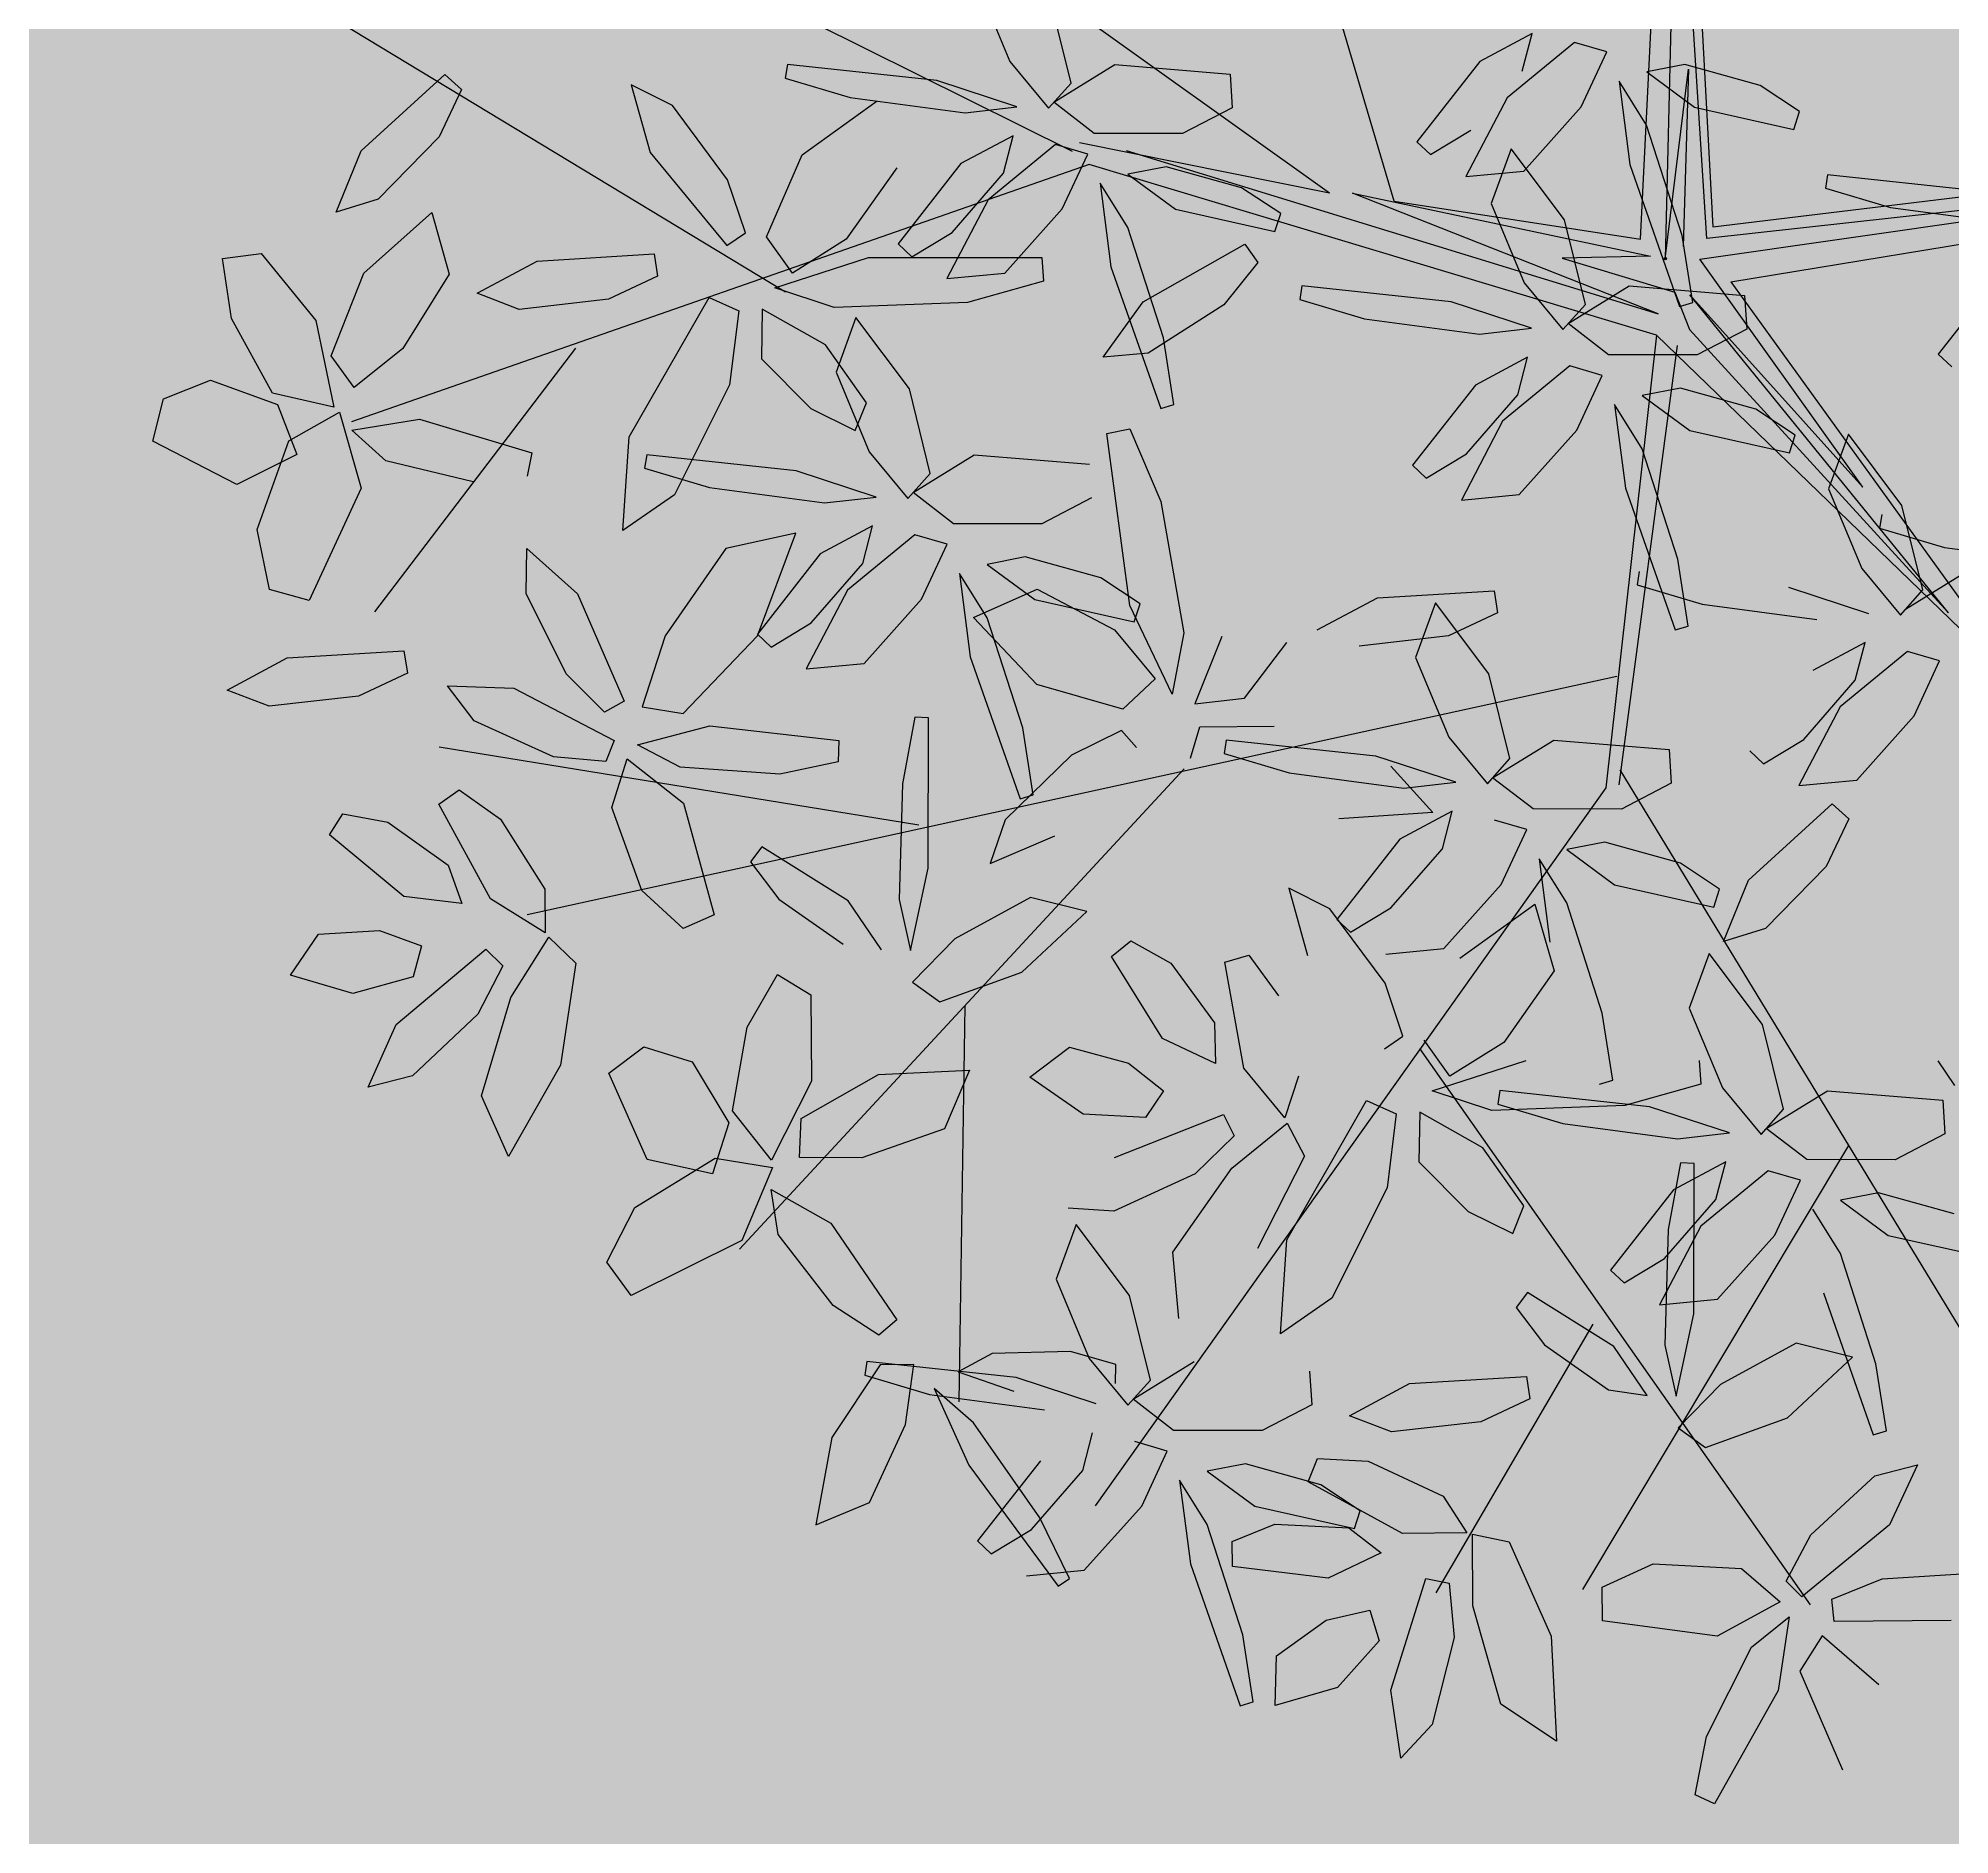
# Model space of a CAD drawing. Header units: inches. Extents: x 218980 to 233865, y 587194 to 599270.
# Drawn here: x 219064.85 to 219067.34, y 587508.77 to 587511.109 of the extents above; entities that cross this region are included whole.
import ezdxf

# ---------------------------------------------------------------- set-up
doc = ezdxf.new("R2010")
doc.units = ezdxf.units.IN
doc.header["$MEASUREMENT"] = 0
doc.linetypes.add('01', pattern=[0])
doc.layers.get('0').update_dxf_attribs({"lineweight": 0})
doc.layers.add('Open Space Within Settlement Passive', color=7, linetype='01', lineweight=0, true_color=0xcbe279)
doc.layers.add('P_Urban Design', color=250, linetype='Continuous', lineweight=0)
doc.styles.get("Standard").update_dxf_attribs({"font": 'arial.ttf'})

# ---------------------------------------------------------------- blocks, each defined once
blk = doc.blocks.new('tree2')
at = {"color": 44}
for p, q in [((325197.393, 3048392.9975), (325197.5069, 3048395.2976)), ((325197.5069, 3048395.2976), (325197.6286, 3048393.0376)), ((325196.5911, 3048393.1216), (325195.9579, 3048395.2607)), ((325193.6755, 3048395.0805), (325196.3806, 3048393.1483)), ((325197.5124, 3048394.5345), (325197.4738, 3048392.934)), ((325197.6089, 3048392.9998), (325197.5124, 3048394.5345)), ((325195.5435, 3048393.2831), (325193.4217, 3048394.3377)), ((325194.6093, 3048392.8247), (325193.1144, 3048393.7294)), ((325197.4738, 3048392.934), (325197.5497, 3048393.5508)), ((325197.5497, 3048393.5508), (325197.532, 3048392.9733)), ((325195.566, 3048393.3127), (325196.3806, 3048393.1483)), ((325195.5982, 3048393.241), (325193.1963, 3048392.4034)), ((325197.4447, 3048392.6847), (325195.5982, 3048393.241)), ((325195.7183, 3048393.2863), (325197.4506, 3048392.7547)), ((325197.6286, 3048393.0376), (325199.5519, 3048393.2718)), ((325197.5858, 3048392.9323), (325199.5429, 3048393.2131)), ((325199.5429, 3048393.2131), (325197.6089, 3048392.9998)), ((325196.4555, 3048393.147), (325197.4252, 3048392.9427)), ((325197.4506, 3048392.7547), (325196.4555, 3048393.147)), ((325196.5911, 3048393.1216), (325197.393, 3048392.9975)), ((325197.6873, 3048392.8592), (325199.5967, 3048393.1727)), ((325197.4252, 3048392.9427), (325197.1381, 3048392.9361)), ((325197.1381, 3048392.9361), (325197.5045, 3048392.8256)), ((325198.1165, 3048392.1907), (325197.5858, 3048392.9323)), ((325197.5045, 3048392.8256), (325197.5523, 3048392.7041)), ((325198.3955, 3048391.7812), (325197.5532, 3048392.8168)), ((325197.5532, 3048392.8168), (325198.1165, 3048392.1907)), ((325197.6873, 3048392.8592), (325198.6503, 3048391.525)), ((325197.4447, 3048392.6847), (325197.2803, 3048391.2113)), ((325197.4447, 3048392.6847), (325198.6256, 3048391.5438)), ((325197.5523, 3048392.7041), (325198.3955, 3048391.7812)), ((325193.9249, 3048392.643), (325193.2711, 3048391.7848)), ((325197.512, 3048392.6512), (325197.3225, 3048391.221)), ((325197.3163, 3048391.5736), (325193.7676, 3048390.7982)), ((325195.0431, 3048391.0902), (325193.4813, 3048391.3439)), ((325195.9072, 3048391.2736), (325194.4594, 3048389.7096)), ((325197.3255, 3048391.2705), (325198.9193, 3048388.6524)), ((325197.2803, 3048391.2113), (325195.6173, 3048388.8744)), ((325195.1933, 3048390.5024), (325195.173, 3048389.2128)), ((325196.6734, 3048390.3632), (325197.9455, 3048388.5517)), ((325198.0709, 3048390.0475), (325197.2038, 3048388.6019)), ((325197.2375, 3048389.4655), (325196.7271, 3048388.5906))]:
    blk.add_line(p, q, dxfattribs=at)
at = {"color": 60}
for p, q in [((325195.2317, 3048393.8348), (325195.3398, 3048393.576)), ((325195.5387, 3048393.5058), (325195.4704, 3048393.7813)), ((325194.6151, 3048393.5663), (325194.6083, 3048393.5221)), ((325195.102, 3048393.5139), (325194.6151, 3048393.5663)), ((325195.3398, 3048393.576), (325195.4655, 3048393.4241)), ((325195.4823, 3048393.4436), (325195.6813, 3048393.5662)), ((325195.6813, 3048393.5662), (325196.0569, 3048393.5352)), ((325193.2272, 3048393.2855), (325193.4994, 3048393.534)), ((325193.4994, 3048393.534), (325193.5538, 3048393.4851)), ((325194.1064, 3048393.4997), (325194.1678, 3048393.2798)), ((325194.2407, 3048393.4326), (325194.1064, 3048393.4997)), ((325194.6083, 3048393.5221), (325194.8199, 3048393.4593)), ((325195.3626, 3048393.4287), (325195.102, 3048393.5139)), ((325195.4655, 3048393.4241), (325195.5387, 3048393.5058)), ((325193.5538, 3048393.4851), (325193.4808, 3048393.3303)), ((325194.4206, 3048393.1903), (325194.2407, 3048393.4326)), ((325194.6634, 3048393.2717), (325194.9078, 3048393.4475)), ((325194.8199, 3048393.4593), (325195.1937, 3048393.4094)), ((325195.1937, 3048393.4094), (325195.3626, 3048393.4287)), ((325195.614, 3048393.3419), (325195.4823, 3048393.4436)), ((325193.4808, 3048393.3303), (325193.2826, 3048393.1282)), ((325195.3503, 3048393.3344), (325195.1804, 3048393.2435)), ((325195.4881, 3048393.3058), (325195.2689, 3048393.1256)), ((325195.3187, 3048393.212), (325195.3503, 3048393.3344)), ((325195.5934, 3048393.2748), (325195.4881, 3048393.3058)), ((325195.9021, 3048393.3415), (325195.614, 3048393.3419)), ((325194.1678, 3048393.2798), (325194.418, 3048392.9769)), ((325194.5476, 3048393.005), (325194.6634, 3048393.2717)), ((325195.1804, 3048393.2435), (325194.9756, 3048392.9824)), ((325195.5104, 3048393.096), (325195.5934, 3048393.2748)), ((325194.4784, 3048393.0181), (325194.4206, 3048393.1903)), ((325194.971, 3048393.2299), (325194.8067, 3048392.9975)), ((325195.1513, 3048393.0197), (325195.3187, 3048393.212)), ((325195.7236, 3048393.0359), (325195.6335, 3048393.18)), ((325195.8481, 3048393.2336), (325195.7239, 3048393.2094)), ((325195.2689, 3048393.1256), (325195.1347, 3048392.8692)), ((325195.3232, 3048392.8871), (325195.5104, 3048393.096)), ((325194.418, 3048392.9769), (325194.4784, 3048393.0181)), ((325194.6315, 3048392.887), (325194.5476, 3048393.005)), ((325194.8067, 3048392.9975), (325194.6315, 3048392.887)), ((325195.02, 3048392.9405), (325195.1513, 3048393.0197)), ((325193.8009, 3048392.9265), (325194.1811, 3048392.9495)), ((325194.1811, 3048392.9495), (325194.1924, 3048392.8772)), ((325194.5739, 3048392.8396), (325194.8792, 3048392.9379)), ((325194.8792, 3048392.9379), (325195.4433, 3048392.9381)), ((325194.9756, 3048392.9824), (325195.02, 3048392.9405)), ((325195.4433, 3048392.9381), (325195.4486, 3048392.861)), ((325193.6051, 3048392.8218), (325193.8009, 3048392.9265)), ((325194.1924, 3048392.8772), (325194.0327, 3048392.8024)), ((325195.1347, 3048392.8692), (325195.3232, 3048392.8871)), ((325194.1004, 3048392.3547), (325194.3603, 3048392.8078)), ((325194.3603, 3048392.8078), (325194.4568, 3048392.7646)), ((325194.7674, 3048392.7754), (325194.5739, 3048392.8396)), ((325195.4486, 3048392.861), (325195.2012, 3048392.792)), ((325194.0327, 3048392.8024), (325193.742, 3048392.7692)), ((325194.4568, 3048392.7646), (325194.427, 3048392.5236)), ((325194.5329, 3048392.77), (325194.5303, 3048392.608)), ((325194.7391, 3048392.6541), (325194.5329, 3048392.77)), ((325195.2012, 3048392.792), (325194.7674, 3048392.7754)), ((325194.8385, 3048392.7422), (325194.7735, 3048392.5644)), ((325195.0123, 3048392.5108), (325194.8385, 3048392.7422)), ((325194.8723, 3048392.4654), (325194.7391, 3048392.6541)), ((325194.5303, 3048392.608), (325194.691, 3048392.4468)), ((325194.7735, 3048392.5644), (325194.8817, 3048392.3055)), ((325194.427, 3048392.5236), (325194.2473, 3048392.165)), ((325194.691, 3048392.4468), (325194.8358, 3048392.3751)), ((325194.8358, 3048392.3751), (325194.8723, 3048392.4654)), ((325194.6439, 3048392.2434), (325194.157, 3048392.2958)), ((325194.9045, 3048392.1582), (325194.6439, 3048392.2434)), ((325194.7356, 3048392.139), (325194.9045, 3048392.1582)), ((325194.8922, 3048392.064), (325194.7223, 3048391.973))]:
    blk.add_line(p, q, dxfattribs=at)
at = {"color": 62}
for p, q in [((325197.0398, 3048393.6669), (325196.87, 3048393.5759)), ((325197.1777, 3048393.6383), (325196.9584, 3048393.4581)), ((325197.0082, 3048393.5444), (325197.0398, 3048393.6669)), ((325197.2829, 3048393.6073), (325197.1777, 3048393.6383)), ((325196.87, 3048393.5759), (325196.6652, 3048393.3149)), ((325197.1999, 3048393.4285), (325197.2829, 3048393.6073)), ((325197.5376, 3048393.566), (325197.4135, 3048393.5419)), ((325197.7832, 3048393.4976), (325197.5376, 3048393.566)), ((325196.0569, 3048393.5352), (325196.0638, 3048393.4256)), ((325197.3231, 3048393.5124), (325197.3583, 3048393.2405)), ((325197.4131, 3048393.3683), (325197.3231, 3048393.5124)), ((325197.4135, 3048393.5419), (325197.5686, 3048393.4277)), ((325197.9112, 3048393.4133), (325197.7832, 3048393.4976)), ((325196.9584, 3048393.4581), (325196.8242, 3048393.2017)), ((325197.0128, 3048393.2195), (325197.1999, 3048393.4285)), ((325197.5686, 3048393.4277), (325197.8924, 3048393.3551)), ((325196.0638, 3048393.4256), (325195.9021, 3048393.3415)), ((325197.529, 3048393.0094), (325197.4131, 3048393.3683)), ((325197.8924, 3048393.3551), (325197.9112, 3048393.4133)), ((325196.6652, 3048393.3149), (325196.7096, 3048393.2729)), ((325196.7096, 3048393.2729), (325196.8408, 3048393.3521)), ((325193.146, 3048393.0857), (325193.2272, 3048393.2855)), ((325196.9716, 3048393.2921), (325196.9066, 3048393.1142)), ((325197.1454, 3048393.0606), (325196.9716, 3048393.2921)), ((325195.6335, 3048393.18), (325195.6687, 3048392.9081)), ((325195.7239, 3048393.2094), (325195.8791, 3048393.0952)), ((325196.0937, 3048393.1652), (325195.8481, 3048393.2336)), ((325196.8242, 3048393.2017), (325197.0128, 3048393.2195)), ((325197.3583, 3048393.2405), (325197.5204, 3048392.7785)), ((325198.0019, 3048393.2074), (325197.9952, 3048393.1632)), ((325198.4888, 3048393.155), (325198.0019, 3048393.2074)), ((325193.2826, 3048393.1282), (325193.146, 3048393.0857)), ((325196.2216, 3048393.0808), (325196.0937, 3048393.1652)), ((325197.9952, 3048393.1632), (325198.2067, 3048393.1003)), ((325193.2359, 3048392.8867), (325193.4579, 3048393.084)), ((325193.4579, 3048393.084), (325193.5134, 3048392.8835)), ((325195.8791, 3048393.0952), (325196.2029, 3048393.0227)), ((325196.2029, 3048393.0227), (325196.2216, 3048393.0808)), ((325196.9066, 3048393.1142), (325197.0148, 3048392.8553)), ((325197.2137, 3048392.7852), (325197.1454, 3048393.0606)), ((325198.2067, 3048393.1003), (325198.5806, 3048393.0505)), ((325195.8394, 3048392.6769), (325195.7236, 3048393.0359)), ((325197.5632, 3048392.7914), (325197.529, 3048393.0094)), ((325192.7757, 3048392.9347), (325192.9013, 3048392.9509)), ((325192.8054, 3048392.739), (325192.7757, 3048392.9347)), ((325192.9013, 3048392.9509), (325193.0795, 3048392.7334)), ((325195.7736, 3048392.7938), (325196.1049, 3048392.9816)), ((325196.1049, 3048392.9816), (325196.1469, 3048392.9217)), ((325193.1294, 3048392.6178), (325193.2359, 3048392.8867)), ((325193.5134, 3048392.8835), (325193.3633, 3048392.6416)), ((325195.6687, 3048392.9081), (325195.8309, 3048392.446)), ((325196.1469, 3048392.9217), (325196.0363, 3048392.7842)), ((325193.742, 3048392.7692), (325193.6051, 3048392.8218)), ((325196.2901, 3048392.8456), (325196.2833, 3048392.8015)), ((325196.777, 3048392.7933), (325196.2901, 3048392.8456)), ((325197.0148, 3048392.8553), (325197.1405, 3048392.7035)), ((325197.1573, 3048392.723), (325197.3563, 3048392.8455)), ((325197.3563, 3048392.8455), (325197.7319, 3048392.8146)), ((325197.7319, 3048392.8146), (325197.7388, 3048392.705)), ((325195.6438, 3048392.6136), (325195.7736, 3048392.7938)), ((325196.0363, 3048392.7842), (325195.7899, 3048392.6266)), ((325196.2833, 3048392.8015), (325196.4948, 3048392.7386)), ((325197.0376, 3048392.708), (325196.777, 3048392.7933)), ((325197.1405, 3048392.7035), (325197.2137, 3048392.7852)), ((325197.5204, 3048392.7785), (325197.5632, 3048392.7914)), ((325192.9387, 3048392.4968), (325192.8054, 3048392.739)), ((325193.0795, 3048392.7334), (325193.1388, 3048392.4505)), ((325196.4948, 3048392.7386), (325196.8687, 3048392.6888)), ((325196.8687, 3048392.6888), (325197.0376, 3048392.708)), ((325197.289, 3048392.6212), (325197.1573, 3048392.723)), ((325197.7388, 3048392.705), (325197.5771, 3048392.6208)), ((325193.3633, 3048392.6416), (325193.2044, 3048392.515)), ((325195.7899, 3048392.6266), (325195.6438, 3048392.6136)), ((325195.8737, 3048392.4589), (325195.8394, 3048392.6769)), ((325197.5771, 3048392.6208), (325197.289, 3048392.6212)), ((325193.2044, 3048392.515), (325193.1294, 3048392.6178)), ((325197.0253, 3048392.6138), (325196.8554, 3048392.5228)), ((325197.1631, 3048392.5852), (325196.9439, 3048392.4049)), ((325196.9936, 3048392.4913), (325197.0253, 3048392.6138)), ((325197.2684, 3048392.5542), (325197.1631, 3048392.5852)), ((325192.5834, 3048392.4783), (325192.7366, 3048392.5385)), ((325192.7366, 3048392.5385), (325192.9547, 3048392.459)), ((325193.1388, 3048392.4505), (325192.9387, 3048392.4968)), ((325195.0806, 3048392.2353), (325195.0123, 3048392.5108)), ((325196.8554, 3048392.5228), (325196.6506, 3048392.2617)), ((325197.1854, 3048392.3754), (325197.2684, 3048392.5542)), ((325197.523, 3048392.5129), (325197.3989, 3048392.4888)), ((325197.7686, 3048392.4445), (325197.523, 3048392.5129)), ((325192.5486, 3048392.3402), (325192.5834, 3048392.4783)), ((325192.9547, 3048392.459), (325193.0174, 3048392.2964)), ((325192.9917, 3048392.3415), (325193.1563, 3048392.4344)), ((325193.1563, 3048392.4344), (325193.2276, 3048392.187)), ((325195.8309, 3048392.446), (325195.8737, 3048392.4589)), ((325196.8263, 3048392.299), (325196.9936, 3048392.4913)), ((325197.3085, 3048392.4593), (325197.3437, 3048392.1874)), ((325197.3985, 3048392.3152), (325197.3085, 3048392.4593)), ((325197.3989, 3048392.4888), (325197.5541, 3048392.3746)), ((325197.8966, 3048392.3601), (325197.7686, 3048392.4445)), ((325193.1972, 3048392.3761), (325193.4177, 3048392.412)), ((325193.3072, 3048392.276), (325193.1972, 3048392.3761)), ((325193.4177, 3048392.412), (325193.7826, 3048392.3021)), ((325195.6548, 3048392.3647), (325195.7305, 3048392.3801)), ((325195.7305, 3048392.3801), (325195.8317, 3048392.144)), ((325196.9439, 3048392.4049), (325196.8097, 3048392.1485)), ((325196.9982, 3048392.1664), (325197.1854, 3048392.3754)), ((325197.5541, 3048392.3746), (325197.8779, 3048392.302)), ((325192.822, 3048392.1987), (325192.5486, 3048392.3402)), ((325192.8889, 3048392.052), (325192.9917, 3048392.3415)), ((325194.0797, 3048392.0491), (325194.1004, 3048392.3547)), ((325195.7299, 3048391.8055), (325195.6548, 3048392.3647)), ((325197.5144, 3048391.9562), (325197.3985, 3048392.3152)), ((325197.8779, 3048392.302), (325197.8966, 3048392.3601)), ((325193.0174, 3048392.2964), (325192.822, 3048392.1987)), ((325193.5917, 3048392.2076), (325193.3072, 3048392.276)), ((325193.7826, 3048392.3021), (325193.7679, 3048392.2263)), ((325194.157, 3048392.2958), (325194.1502, 3048392.2517)), ((325194.1502, 3048392.2517), (325194.3617, 3048392.1888)), ((325194.8817, 3048392.3055), (325195.0074, 3048392.1536)), ((325195.0242, 3048392.1732), (325195.2232, 3048392.2957)), ((325195.2232, 3048392.2957), (325195.5988, 3048392.2648)), ((325196.6506, 3048392.2617), (325196.695, 3048392.2198)), ((325196.695, 3048392.2198), (325196.8263, 3048392.299)), ((325193.2276, 3048392.187), (325193.0584, 3048391.8214)), ((325194.3617, 3048392.1888), (325194.7356, 3048392.139)), ((325195.0074, 3048392.1536), (325195.0806, 3048392.2353)), ((325194.2473, 3048392.165), (325194.0797, 3048392.0491)), ((325195.1559, 3048392.0714), (325195.0242, 3048392.1732)), ((325195.6057, 3048392.1551), (325195.444, 3048392.071)), ((325195.8317, 3048392.144), (325195.9058, 3048391.7163)), ((325196.8097, 3048392.1485), (325196.9982, 3048392.1664)), ((325194.8605, 3048391.9415), (325194.8922, 3048392.064)), ((325195.444, 3048392.071), (325195.1559, 3048392.0714)), ((325192.9289, 3048391.8569), (325192.8889, 3048392.052)), ((325194.6428, 3048392.0403), (325194.4143, 3048391.9905)), ((325194.5175, 3048391.7063), (325194.6428, 3048392.0403)), ((325195.03, 3048392.0354), (325194.8108, 3048391.8551)), ((325195.1353, 3048392.0044), (325195.03, 3048392.0354)), ((325195.0523, 3048391.8256), (325195.1353, 3048392.0044)), ((325193.764, 3048391.8441), (325193.7665, 3048391.9907)), ((325193.7665, 3048391.9907), (325193.932, 3048391.8426)), ((325194.4143, 3048391.9905), (325194.2168, 3048391.7068)), ((325194.7223, 3048391.973), (325194.5175, 3048391.7119)), ((325194.6931, 3048391.7492), (325194.8605, 3048391.9415)), ((325195.3899, 3048391.9631), (325195.2658, 3048391.939)), ((325195.2658, 3048391.939), (325195.421, 3048391.8248)), ((325195.6355, 3048391.8947), (325195.3899, 3048391.9631)), ((325195.1754, 3048391.9095), (325195.2106, 3048391.6376)), ((325195.2654, 3048391.7654), (325195.1754, 3048391.9095)), ((325195.7635, 3048391.8103), (325195.6355, 3048391.8947)), ((325197.389, 3048391.916), (325197.3822, 3048391.8719)), ((325193.0584, 3048391.8214), (325192.9289, 3048391.8569)), ((325193.8947, 3048391.5823), (325193.764, 3048391.8441)), ((325193.932, 3048391.8426), (325194.0838, 3048391.4933)), ((325194.8108, 3048391.8551), (325194.6766, 3048391.5987)), ((325194.8651, 3048391.6166), (325195.0523, 3048391.8256)), ((325195.221, 3048391.7663), (325195.4283, 3048391.8578)), ((325195.421, 3048391.8248), (325195.7448, 3048391.7522)), ((325195.4283, 3048391.8578), (325195.6804, 3048391.7257)), ((325195.7448, 3048391.7522), (325195.7635, 3048391.8103)), ((325196.3404, 3048391.7256), (325196.5362, 3048391.8303)), ((325196.5362, 3048391.8303), (325196.9164, 3048391.8533)), ((325196.7258, 3048391.8136), (325196.6608, 3048391.6358)), ((325196.8995, 3048391.5822), (325196.7258, 3048391.8136)), ((325196.9164, 3048391.8533), (325196.9277, 3048391.781)), ((325194.5619, 3048391.67), (325194.6931, 3048391.7492)), ((325195.4277, 3048391.5474), (325195.221, 3048391.7663)), ((325195.3813, 3048391.4064), (325195.2654, 3048391.7654)), ((325196.9277, 3048391.781), (325196.768, 3048391.7062)), ((325194.2168, 3048391.7068), (325194.1424, 3048391.4754)), ((325194.2762, 3048391.453), (325194.5175, 3048391.7063)), ((325194.5175, 3048391.7119), (325194.5619, 3048391.67)), ((325196.768, 3048391.7062), (325196.4773, 3048391.673)), ((325192.7906, 3048391.5297), (325192.9864, 3048391.6344)), ((325192.9864, 3048391.6344), (325193.3666, 3048391.6574)), ((325193.3666, 3048391.6574), (325193.3779, 3048391.5851)), ((325195.2106, 3048391.6376), (325195.3728, 3048391.1756)), ((325196.6608, 3048391.6358), (325196.7689, 3048391.3769)), ((325193.3779, 3048391.5851), (325193.2182, 3048391.5103)), ((325194.0198, 3048391.4579), (325193.8947, 3048391.5823)), ((325194.6766, 3048391.5987), (325194.8651, 3048391.6166)), ((325196.9679, 3048391.3067), (325196.8995, 3048391.5822)), ((325192.9275, 3048391.4771), (325192.7906, 3048391.5297)), ((325193.2182, 3048391.5103), (325192.9275, 3048391.4771)), ((325193.5089, 3048391.5436), (325193.7244, 3048391.5357)), ((325193.5957, 3048391.4298), (325193.5089, 3048391.5436)), ((325195.7074, 3048391.4679), (325195.4277, 3048391.5474)), ((325194.0838, 3048391.4933), (325194.0198, 3048391.4579)), ((325194.1424, 3048391.4754), (325194.2762, 3048391.453)), ((325195.03, 3048391.4418), (325194.9897, 3048391.2248)), ((325195.0746, 3048391.4397), (325195.03, 3048391.4418)), ((325195.0738, 3048390.9501), (325195.0746, 3048391.4397)), ((325194.1268, 3048391.3518), (325194.3621, 3048391.4133)), ((325194.3621, 3048391.4133), (325194.7824, 3048391.3655)), ((325195.4156, 3048391.1884), (325195.3813, 3048391.4064)), ((325196.7689, 3048391.3769), (325196.8946, 3048391.225)), ((325194.2658, 3048391.2783), (325194.1268, 3048391.3518)), ((325194.7824, 3048391.3655), (325194.7802, 3048391.2965)), ((325195.5406, 3048391.3175), (325195.3243, 3048391.107)), ((325196.9114, 3048391.2445), (325197.1104, 3048391.3671)), ((325194.5903, 3048391.2562), (325194.2658, 3048391.2783)), ((325194.7802, 3048391.2965), (325194.5903, 3048391.2562)), ((325196.8946, 3048391.225), (325196.9679, 3048391.3067)), ((325194.9897, 3048391.2248), (325194.9796, 3048390.8478)), ((325195.3728, 3048391.1756), (325195.4156, 3048391.1884)), ((325193.1239, 3048391.0582), (325193.1672, 3048391.1271)), ((325193.1672, 3048391.1271), (325193.3143, 3048391.0993)), ((325195.3243, 3048391.107), (325195.2756, 3048390.965)), ((325194.8131, 3048390.8435), (325194.5319, 3048391.0197)), ((325195.0165, 3048390.6819), (325195.0738, 3048390.9501)), ((325194.9796, 3048390.8478), (325195.0165, 3048390.6819)), ((325192.9969, 3048390.6016), (325193.0882, 3048390.7356))]:
    blk.add_line(p, q, dxfattribs=at)
at = {"color": 64}
for p, q in [((325198.5673, 3048392.8845), (325198.3625, 3048392.6235)), ((325198.3625, 3048392.6235), (325198.4069, 3048392.5816)), ((325198.0705, 3048392.3625), (325198.0055, 3048392.1846)), ((325198.2442, 3048392.131), (325198.0705, 3048392.3625)), ((325197.3437, 3048392.1874), (325197.5059, 3048391.7254)), ((325198.0055, 3048392.1846), (325198.1136, 3048391.9257)), ((325198.3126, 3048391.8556), (325198.2442, 3048392.131)), ((325198.1786, 3048392.1011), (325198.1718, 3048392.057)), ((325198.1718, 3048392.057), (325198.3833, 3048391.9941)), ((325197.5487, 3048391.7382), (325197.5144, 3048391.9562)), ((325198.3833, 3048391.9941), (325198.7572, 3048391.9443)), ((325197.3822, 3048391.8719), (325197.5937, 3048391.809)), ((325198.1136, 3048391.9257), (325198.2393, 3048391.7739)), ((325198.2562, 3048391.7934), (325198.4551, 3048391.9159)), ((325198.1364, 3048391.7784), (325197.8758, 3048391.8637)), ((325198.2393, 3048391.7739), (325198.3126, 3048391.8556)), ((325195.8678, 3048391.516), (325195.7299, 3048391.8055)), ((325197.5937, 3048391.809), (325197.9676, 3048391.7592)), ((325195.6804, 3048391.7257), (325195.8132, 3048391.5668)), ((325195.9058, 3048391.7163), (325195.8678, 3048391.516)), ((325196.0297, 3048391.7044), (325195.9423, 3048391.4846)), ((325197.5059, 3048391.7254), (325197.5487, 3048391.7382)), ((325196.1032, 3048391.5035), (325196.2416, 3048391.6842)), ((325198.1241, 3048391.6842), (325197.9543, 3048391.5932)), ((325198.262, 3048391.6556), (325198.0427, 3048391.4754)), ((325198.0925, 3048391.5617), (325198.1241, 3048391.6842)), ((325198.3672, 3048391.6246), (325198.262, 3048391.6556)), ((325198.2842, 3048391.4458), (325198.3672, 3048391.6246)), ((325195.8132, 3048391.5668), (325195.7074, 3048391.4679)), ((325197.9251, 3048391.3694), (325198.0925, 3048391.5617)), ((325193.7244, 3048391.5357), (325194.0512, 3048391.3651)), ((325195.9423, 3048391.4846), (325196.1032, 3048391.5035)), ((325198.0427, 3048391.4754), (325197.9085, 3048391.219)), ((325198.0971, 3048391.2368), (325198.2842, 3048391.4458)), ((325193.8534, 3048391.3128), (325193.5957, 3048391.4298)), ((325195.7035, 3048391.3977), (325195.5406, 3048391.3175)), ((325195.7524, 3048391.3432), (325195.7035, 3048391.3977)), ((325195.9277, 3048391.3085), (325195.9577, 3048391.4099)), ((325195.9577, 3048391.4099), (325196.2005, 3048391.4123)), ((325194.0238, 3048391.2972), (325193.8534, 3048391.3128)), ((325194.0512, 3048391.3651), (325194.0238, 3048391.2972)), ((325196.0442, 3048391.3672), (325196.0375, 3048391.323)), ((325196.0375, 3048391.323), (325196.249, 3048391.2602)), ((325196.5311, 3048391.3148), (325196.0442, 3048391.3672)), ((325196.7917, 3048391.2296), (325196.5311, 3048391.3148)), ((325197.1104, 3048391.3671), (325197.4861, 3048391.3361)), ((325197.4861, 3048391.3361), (325197.4929, 3048391.2265)), ((325197.7495, 3048391.3322), (325197.7939, 3048391.2902)), ((325197.7939, 3048391.2902), (325197.9251, 3048391.3694)), ((325194.043, 3048391.1478), (325194.0935, 3048391.3064)), ((325194.0935, 3048391.3064), (325194.2768, 3048391.1614)), ((325196.249, 3048391.2602), (325196.6229, 3048391.2103)), ((325196.5798, 3048391.2818), (325196.7169, 3048391.1311)), ((325193.4799, 3048391.158), (325193.5464, 3048391.205)), ((325193.5464, 3048391.205), (325193.6809, 3048391.1093)), ((325196.6229, 3048391.2103), (325196.7917, 3048391.2296)), ((325197.0431, 3048391.1428), (325196.9114, 3048391.2445)), ((325197.4929, 3048391.2265), (325197.3312, 3048391.1424)), ((325197.9085, 3048391.219), (325198.0971, 3048391.2368)), ((325193.6482, 3048390.8501), (325193.4799, 3048391.158)), ((325194.1413, 3048390.877), (325194.043, 3048391.1478)), ((325194.2768, 3048391.1614), (325194.3764, 3048390.7979)), ((325196.7169, 3048391.1311), (325196.4113, 3048391.1111)), ((325196.7794, 3048391.1353), (325196.6096, 3048391.0444)), ((325196.7478, 3048391.0129), (325196.7794, 3048391.1353)), ((325197.3312, 3048391.1424), (325197.0431, 3048391.1428)), ((325197.7445, 3048390.9111), (325198.0167, 3048391.1596)), ((325198.0167, 3048391.1596), (325198.0711, 3048391.1107)), ((325193.3143, 3048391.0993), (325193.5104, 3048390.9598)), ((325193.6809, 3048391.1093), (325193.8249, 3048390.8819)), ((325197.0225, 3048391.0758), (325196.9172, 3048391.1067)), ((325196.9395, 3048390.8969), (325197.0225, 3048391.0758)), ((325198.0711, 3048391.1107), (325197.9981, 3048390.9559)), ((325193.3663, 3048390.8582), (325193.1239, 3048391.0582)), ((325194.5319, 3048391.0197), (325194.4949, 3048390.9711)), ((325195.2756, 3048390.965), (325195.4855, 3048391.055)), ((325196.6096, 3048391.0444), (325196.4048, 3048390.7833)), ((325196.5804, 3048390.8206), (325196.7478, 3048391.0129)), ((325197.2772, 3048391.0345), (325197.153, 3048391.0103)), ((325197.153, 3048391.0103), (325197.3082, 3048390.8962)), ((325197.5228, 3048390.9661), (325197.2772, 3048391.0345)), ((325193.5104, 3048390.9598), (325193.5555, 3048390.8354)), ((325194.4949, 3048390.9711), (325194.5875, 3048390.849)), ((325197.0627, 3048390.9809), (325197.0978, 3048390.709)), ((325197.1527, 3048390.8368), (325197.0627, 3048390.9809)), ((325197.6507, 3048390.8817), (325197.5228, 3048390.9661)), ((325197.9981, 3048390.9559), (325197.7999, 3048390.7539)), ((325193.8249, 3048390.8819), (325193.8259, 3048390.7396)), ((325194.2758, 3048390.7539), (325194.1413, 3048390.877)), ((325196.2475, 3048390.8852), (325196.3089, 3048390.6653)), ((325196.3818, 3048390.8181), (325196.2475, 3048390.8852)), ((325196.7523, 3048390.688), (325196.9395, 3048390.8969)), ((325197.3082, 3048390.8962), (325197.632, 3048390.8236)), ((325197.632, 3048390.8236), (325197.6507, 3048390.8817)), ((325197.6633, 3048390.7113), (325197.7445, 3048390.9111)), ((325193.5555, 3048390.8354), (325193.3663, 3048390.8582)), ((325193.8259, 3048390.7396), (325193.6482, 3048390.8501)), ((325194.5875, 3048390.849), (325194.7964, 3048390.7028)), ((325194.9215, 3048390.6842), (325194.8131, 3048390.8435)), ((325195.4066, 3048390.8549), (325195.1606, 3048390.7201)), ((325195.5904, 3048390.809), (325195.4066, 3048390.8549)), ((325196.5617, 3048390.5758), (325196.3818, 3048390.8181)), ((325196.4492, 3048390.7414), (325196.5804, 3048390.8206)), ((325196.8045, 3048390.6572), (325197.0489, 3048390.833)), ((325197.0489, 3048390.833), (325197.1121, 3048390.6154)), ((325197.2686, 3048390.4778), (325197.1527, 3048390.8368)), ((325194.3764, 3048390.7979), (325194.2758, 3048390.7539)), ((325195.3785, 3048390.6119), (325195.5904, 3048390.809)), ((325196.4048, 3048390.7833), (325196.4492, 3048390.7414)), ((325197.7999, 3048390.7539), (325197.6633, 3048390.7113)), ((325193.0882, 3048390.7356), (325193.287, 3048390.7469)), ((325193.287, 3048390.7469), (325193.424, 3048390.6971)), ((325193.424, 3048390.6971), (325193.3962, 3048390.5963)), ((325193.7142, 3048390.5289), (325193.8384, 3048390.7258)), ((325193.8384, 3048390.7258), (325193.9262, 3048390.6412)), ((325195.1606, 3048390.7201), (325195.0228, 3048390.5791)), ((325195.6702, 3048390.6623), (325195.7332, 3048390.7139)), ((325195.7332, 3048390.7139), (325195.8637, 3048390.6408)), ((325193.3412, 3048390.4413), (325193.6333, 3048390.6861)), ((325193.6886, 3048390.6322), (325193.6075, 3048390.4746)), ((325193.6333, 3048390.6861), (325193.6886, 3048390.6322)), ((325193.9262, 3048390.6412), (325193.8762, 3048390.3082)), ((325195.8365, 3048390.3957), (325195.6702, 3048390.6623)), ((325195.8637, 3048390.6408), (325196.0054, 3048390.4463)), ((325196.0395, 3048390.6439), (325196.1174, 3048390.6673)), ((325196.1013, 3048390.2985), (325196.0395, 3048390.6439)), ((325196.1174, 3048390.6673), (325196.2146, 3048390.5339)), ((325196.5638, 3048390.6701), (325196.7523, 3048390.688)), ((325197.6169, 3048390.6721), (325197.5519, 3048390.4943)), ((325197.7906, 3048390.4407), (325197.6169, 3048390.6721)), ((325193.1998, 3048390.542), (325192.9969, 3048390.6016)), ((325193.3962, 3048390.5963), (325193.1998, 3048390.542)), ((325194.4839, 3048390.4327), (325194.5834, 3048390.6039)), ((325194.5834, 3048390.6039), (325194.6915, 3048390.5377)), ((325195.0228, 3048390.5791), (325195.1118, 3048390.5149)), ((325195.1118, 3048390.5149), (325195.3785, 3048390.6119)), ((325196.6195, 3048390.4036), (325196.5617, 3048390.5758)), ((325197.1121, 3048390.6154), (325196.9478, 3048390.383)), ((325193.619, 3048390.2094), (325193.7142, 3048390.5289)), ((325194.6915, 3048390.5377), (325194.6941, 3048390.2566)), ((325193.2502, 3048390.2373), (325193.3412, 3048390.4413)), ((325193.6075, 3048390.4746), (325193.3942, 3048390.2744)), ((325196.0054, 3048390.4463), (325196.0087, 3048390.314)), ((325197.3028, 3048390.2598), (325197.2686, 3048390.4778)), ((325197.5519, 3048390.4943), (325197.66, 3048390.2354)), ((325194.4361, 3048390.1604), (325194.4839, 3048390.4327)), ((325196.0087, 3048390.314), (325195.8365, 3048390.3957)), ((325196.5591, 3048390.3624), (325196.6195, 3048390.4036)), ((325196.7726, 3048390.2725), (325196.6887, 3048390.3905)), ((325196.9478, 3048390.383), (325196.7726, 3048390.2725)), ((325194.034, 3048390.2828), (325194.1476, 3048390.3687)), ((325194.1476, 3048390.3687), (325194.3047, 3048390.3196)), ((325194.3047, 3048390.3196), (325194.4249, 3048390.1209)), ((325195.4048, 3048390.2697), (325195.5339, 3048390.3677)), ((325195.5339, 3048390.3677), (325195.726, 3048390.3153)), ((325196.715, 3048390.2251), (325197.0203, 3048390.3234)), ((325197.5844, 3048390.3235), (325197.5897, 3048390.2465)), ((325193.3942, 3048390.2744), (325193.2502, 3048390.2373)), ((325193.8762, 3048390.3082), (325193.7065, 3048390.0109)), ((325194.1583, 3048390.0012), (325194.034, 3048390.2828)), ((325194.6941, 3048390.2566), (325194.5629, 3048389.999)), ((325194.6605, 3048390.1353), (325194.912, 3048390.2781)), ((325194.912, 3048390.2781), (325195.2086, 3048390.2928)), ((325195.2086, 3048390.2928), (325195.1262, 3048390.1017)), ((325195.5782, 3048390.1487), (325195.4048, 3048390.2697)), ((325195.726, 3048390.3153), (325195.8401, 3048390.2247)), ((325196.2347, 3048390.1373), (325196.1013, 3048390.2985)), ((325196.2789, 3048390.2726), (325196.2347, 3048390.1373)), ((325197.26, 3048390.2469), (325197.3028, 3048390.2598)), ((325193.7065, 3048390.0109), (325193.619, 3048390.2094)), ((325195.8401, 3048390.2247), (325195.7817, 3048390.1379)), ((325196.2415, 3048389.7402), (325196.5014, 3048390.1933)), ((325196.9085, 3048390.1609), (325196.715, 3048390.2251)), ((325196.9354, 3048390.2257), (325196.9286, 3048390.1816)), ((325197.4222, 3048390.1733), (325196.9354, 3048390.2257)), ((325197.5897, 3048390.2465), (325197.3423, 3048390.1775)), ((325194.5629, 3048389.999), (325194.4361, 3048390.1604)), ((325194.6545, 3048390.0082), (325194.6605, 3048390.1353)), ((325195.7817, 3048390.1379), (325195.5782, 3048390.1487)), ((325195.6804, 3048390.0084), (325196.0351, 3048390.1478)), ((325196.0351, 3048390.1478), (325196.0704, 3048390.0791)), ((325197.3423, 3048390.1775), (325196.9085, 3048390.1609)), ((325196.9286, 3048390.1816), (325197.1401, 3048390.1187)), ((325194.4249, 3048390.1209), (325194.3718, 3048389.9549)), ((325195.1262, 3048390.1017), (325194.8577, 3048390.0073)), ((325196.0704, 3048390.0791), (325195.9435, 3048389.9554)), ((325196.0619, 3048389.973), (325196.2422, 3048390.1203)), ((325196.2422, 3048390.1203), (325196.2986, 3048390.0121)), ((325197.1401, 3048390.1187), (325197.514, 3048390.0689)), ((325194.1186, 3048389.845), (325194.38, 3048390.0062)), ((325194.38, 3048390.0062), (325194.5666, 3048389.9755)), ((325194.8577, 3048390.0073), (325194.6545, 3048390.0082)), ((325196.2986, 3048390.0121), (325196.1454, 3048389.7123)), ((325194.3718, 3048389.9549), (325194.1583, 3048390.0012)), ((325194.5666, 3048389.9755), (325194.4671, 3048389.7379)), ((325195.9435, 3048389.9554), (325195.6777, 3048389.8332)), ((325195.8701, 3048389.7003), (325196.0619, 3048389.973)), ((325194.5619, 3048389.9044), (325194.7562, 3048389.7942)), ((325194.5849, 3048389.7575), (325194.5619, 3048389.9044)), ((325194.0275, 3048389.6679), (325194.1186, 3048389.845)), ((325195.6777, 3048389.8332), (325195.5293, 3048389.8437)), ((325195.5552, 3048389.7903), (325195.4902, 3048389.6124)), ((325195.7289, 3048389.5589), (325195.5552, 3048389.7903)), ((325194.4671, 3048389.7379), (325194.1061, 3048389.5591)), ((325194.1061, 3048389.5591), (325194.0275, 3048389.6679))]:
    blk.add_line(p, q, dxfattribs=at)
at = {"color": 66}
for p, q in [((325197.859, 3048390.1652), (325197.7906, 3048390.4407)), ((325198.361, 3048390.3232), (325198.4157, 3048390.2426)), ((325196.5014, 3048390.1933), (325196.5979, 3048390.1501)), ((325197.66, 3048390.2354), (325197.7857, 3048390.0835)), ((325197.8026, 3048390.103), (325198.0015, 3048390.2256)), ((325198.0015, 3048390.2256), (325198.3772, 3048390.1947)), ((325198.3772, 3048390.1947), (325198.3841, 3048390.085)), ((325196.5979, 3048390.1501), (325196.568, 3048389.9091)), ((325196.674, 3048390.1555), (325196.6714, 3048389.9935)), ((325196.8802, 3048390.0396), (325196.674, 3048390.1555)), ((325197.6828, 3048390.0881), (325197.4222, 3048390.1733)), ((325197.7857, 3048390.0835), (325197.859, 3048390.1652)), ((325197.514, 3048390.0689), (325197.6828, 3048390.0881)), ((325197.9342, 3048390.0013), (325197.8026, 3048390.103)), ((325198.3841, 3048390.085), (325198.2223, 3048390.0009)), ((325197.0133, 3048389.8509), (325196.8802, 3048390.0396)), ((325196.6714, 3048389.9935), (325196.8321, 3048389.8323)), ((325197.5229, 3048389.9907), (325197.4827, 3048389.7737)), ((325197.6705, 3048389.9939), (325197.5007, 3048389.9029)), ((325197.5676, 3048389.9886), (325197.5229, 3048389.9907)), ((325197.5668, 3048389.4989), (325197.5676, 3048389.9886)), ((325197.8084, 3048389.9652), (325197.5891, 3048389.785)), ((325197.6389, 3048389.8714), (325197.6705, 3048389.9939)), ((325197.9136, 3048389.9343), (325197.8084, 3048389.9652)), ((325198.2223, 3048390.0009), (325197.9342, 3048390.0013)), ((325196.568, 3048389.9091), (325196.3884, 3048389.5505)), ((325197.5007, 3048389.9029), (325197.2959, 3048389.6418)), ((325197.8306, 3048389.7555), (325197.9136, 3048389.9343)), ((325198.1683, 3048389.893), (325198.0442, 3048389.8688)), ((325198.4139, 3048389.8246), (325198.1683, 3048389.893)), ((325196.8321, 3048389.8323), (325196.9769, 3048389.7606)), ((325196.9769, 3048389.7606), (325197.0133, 3048389.8509)), ((325197.4715, 3048389.6791), (325197.6389, 3048389.8714)), ((325194.7637, 3048389.5259), (325194.5849, 3048389.7575)), ((325194.7562, 3048389.7942), (325194.9718, 3048389.48)), ((325197.5891, 3048389.785), (325197.4549, 3048389.5286)), ((325197.4827, 3048389.7737), (325197.4726, 3048389.3967)), ((325197.6435, 3048389.5465), (325197.8306, 3048389.7555)), ((325196.2208, 3048389.4346), (325196.2415, 3048389.7402)), ((325197.2959, 3048389.6418), (325197.3403, 3048389.5999)), ((325197.3403, 3048389.5999), (325197.4715, 3048389.6791)), ((325195.4902, 3048389.6124), (325195.5983, 3048389.3536)), ((325197.0249, 3048389.5685), (325196.9879, 3048389.52)), ((325197.3061, 3048389.3924), (325197.0249, 3048389.5685)), ((325194.9128, 3048389.4301), (325194.7637, 3048389.5259)), ((325196.3884, 3048389.5505), (325196.2208, 3048389.4346)), ((325196.9879, 3048389.52), (325197.0805, 3048389.3978)), ((325197.4549, 3048389.5286), (325197.6435, 3048389.5465)), ((325194.9718, 3048389.48), (325194.9128, 3048389.4301)), ((325197.5095, 3048389.2308), (325197.5668, 3048389.4989)), ((325197.0805, 3048389.3978), (325197.2894, 3048389.2516)), ((325197.4145, 3048389.2331), (325197.3061, 3048389.3924)), ((325197.4726, 3048389.3967), (325197.5095, 3048389.2308)), ((325194.917, 3048389.3334), (325194.7603, 3048389.0967)), ((325194.8737, 3048389.3439), (325194.8669, 3048389.2997)), ((325195.3605, 3048389.2915), (325194.8737, 3048389.3439)), ((325195.0267, 3048389.3347), (325194.917, 3048389.3334)), ((325194.9999, 3048389.1394), (325195.0267, 3048389.3347)), ((325195.2822, 3048389.3701), (325195.1707, 3048389.3106)), ((325195.5371, 3048389.3769), (325195.2822, 3048389.3701)), ((325195.6842, 3048389.3338), (325195.5371, 3048389.3769)), ((325194.8669, 3048389.2997), (325195.0784, 3048389.2368)), ((325195.1707, 3048389.3106), (325195.3526, 3048389.247)), ((325196.3155, 3048389.3128), (325196.3224, 3048389.2032)), ((325196.4455, 3048389.1671), (325196.6413, 3048389.2719)), ((325196.6413, 3048389.2719), (325197.0215, 3048389.2949)), ((325197.0215, 3048389.2949), (325197.0328, 3048389.2226)), ((325197.6536, 3048389.269), (325197.5158, 3048389.128)), ((325195.0784, 3048389.2368), (325195.4523, 3048389.187)), ((325195.0929, 3048389.2559), (325195.2064, 3048389.0063)), ((325195.2213, 3048389.1445), (325195.0929, 3048389.2559)), ((325197.0328, 3048389.2226), (325196.8731, 3048389.1478)), ((325197.2894, 3048389.2516), (325197.4145, 3048389.2331)), ((325194.8824, 3048388.8847), (325194.9999, 3048389.1394)), ((325196.5824, 3048389.1146), (325196.4455, 3048389.1671)), ((325196.8731, 3048389.1478), (325196.5824, 3048389.1146)), ((325194.7603, 3048389.0967), (325194.7074, 3048388.8122)), ((325195.439, 3048389.021), (325195.2342, 3048388.76)), ((325196.5064, 3048389.0199), (325196.7501, 3048388.9058)), ((325194.7074, 3048388.8122), (325194.8824, 3048388.8847)), ((325196.7501, 3048388.9058), (325196.8276, 3048388.7863)), ((325196.8456, 3048388.7815), (325196.9652, 3048388.7574))]:
    blk.add_line(p, q, dxfattribs=at)
at = {"color": 68}
for p, q in [((325198.0438, 3048389.6953), (325197.9538, 3048389.8394)), ((325198.0442, 3048389.8688), (325198.1994, 3048389.7547)), ((325195.8901, 3048389.4842), (325195.8701, 3048389.7003)), ((325198.1597, 3048389.3363), (325198.0438, 3048389.6953)), ((325198.1994, 3048389.7547), (325198.5231, 3048389.6821)), ((325195.7973, 3048389.2834), (325195.7289, 3048389.5589)), ((325197.989, 3048389.5675), (325198.1511, 3048389.1054)), ((325197.8996, 3048389.4038), (325197.6536, 3048389.269)), ((325198.0833, 3048389.3579), (325197.8996, 3048389.4038)), ((325195.5983, 3048389.3536), (325195.724, 3048389.2017)), ((325195.6834, 3048389.2728), (325195.6842, 3048389.3338)), ((325195.7409, 3048389.2212), (325195.9398, 3048389.3438)), ((325197.8715, 3048389.1608), (325198.0833, 3048389.3579)), ((325198.1939, 3048389.1183), (325198.1597, 3048389.3363)), ((325195.6211, 3048389.2063), (325195.3605, 3048389.2915)), ((325195.724, 3048389.2017), (325195.7973, 3048389.2834)), ((325195.8725, 3048389.1194), (325195.7409, 3048389.2212)), ((325196.3224, 3048389.2032), (325196.1606, 3048389.1191)), ((325195.4375, 3048388.8355), (325195.2213, 3048389.1445)), ((325197.6048, 3048389.0637), (325197.8715, 3048389.1608)), ((325195.5772, 3048388.9896), (325195.6088, 3048389.112)), ((325195.8519, 3048389.0524), (325195.7467, 3048389.0834)), ((325196.1606, 3048389.1191), (325195.8725, 3048389.1194)), ((325197.5158, 3048389.128), (325197.6048, 3048389.0637)), ((325198.1511, 3048389.1054), (325198.1939, 3048389.1183)), ((325195.7689, 3048388.8736), (325195.8519, 3048389.0524)), ((325196.1066, 3048389.0112), (325195.9825, 3048388.987)), ((325196.3522, 3048388.9428), (325196.1066, 3048389.0112)), ((325196.3108, 3048388.9527), (325196.3415, 3048389.028)), ((325196.3415, 3048389.028), (325196.5064, 3048389.0199)), ((325195.2064, 3048389.0063), (325195.4972, 3048388.6123)), ((325195.4098, 3048388.7973), (325195.5772, 3048388.9896)), ((325195.8921, 3048388.9576), (325195.9273, 3048388.6856)), ((325195.9821, 3048388.8134), (325195.8921, 3048388.9576)), ((325195.9825, 3048388.987), (325196.1377, 3048388.8728)), ((325196.6184, 3048388.7838), (325196.3108, 3048388.9527)), ((325197.9478, 3048388.7802), (325198.1562, 3048388.9718)), ((325198.1562, 3048388.9718), (325198.2948, 3048389.0073)), ((325198.2948, 3048389.0073), (325198.2034, 3048388.8119)), ((325196.4802, 3048388.8584), (325196.3522, 3048388.9428)), ((325195.5343, 3048388.6372), (325195.4375, 3048388.8355)), ((325195.5818, 3048388.6646), (325195.7689, 3048388.8736)), ((325196.1377, 3048388.8728), (325196.4614, 3048388.8003)), ((325196.4614, 3048388.8003), (325196.4802, 3048388.8584)), ((325195.2342, 3048388.76), (325195.2786, 3048388.7181)), ((325195.2786, 3048388.7181), (325195.4098, 3048388.7973)), ((325196.098, 3048388.4545), (325195.9821, 3048388.8134)), ((325196.0639, 3048388.7583), (325196.2028, 3048388.814)), ((325196.2028, 3048388.814), (325196.4431, 3048388.8021)), ((325196.4431, 3048388.8021), (325196.5482, 3048388.7215)), ((325196.8276, 3048388.7863), (325196.6184, 3048388.7838)), ((325196.8469, 3048388.5487), (325196.8456, 3048388.7815)), ((325197.867, 3048388.6294), (325197.9478, 3048388.7802)), ((325198.2034, 3048388.8119), (325197.9188, 3048388.5777)), ((325196.0645, 3048388.677), (325196.0639, 3048388.7583)), ((325196.5482, 3048388.7215), (325196.3764, 3048388.6389)), ((325196.9652, 3048388.7574), (325197.1022, 3048388.4499)), ((325195.3932, 3048388.6468), (325195.5818, 3048388.6646)), ((325195.4972, 3048388.6123), (325195.5343, 3048388.6372)), ((325195.9273, 3048388.6856), (325196.0895, 3048388.2236)), ((325196.3764, 3048388.6389), (325196.0645, 3048388.677)), ((325196.5797, 3048388.2741), (325196.6941, 3048388.6376)), ((325196.6941, 3048388.6376), (325196.7697, 3048388.622)), ((325197.2684, 3048388.6095), (325197.4342, 3048388.6852)), ((325197.4342, 3048388.6852), (325197.7219, 3048388.67)), ((325197.7219, 3048388.67), (325197.8482, 3048388.5616)), ((325198.0165, 3048388.5704), (325198.1798, 3048388.637)), ((325198.1798, 3048388.637), (325198.4718, 3048388.6552)), ((325196.7697, 3048388.622), (325196.7862, 3048388.4455)), ((325197.2696, 3048388.4997), (325197.2684, 3048388.6095)), ((325197.9188, 3048388.5777), (325197.867, 3048388.6294)), ((325196.3696, 3048388.5024), (325196.5117, 3048388.5342)), ((325196.5117, 3048388.5342), (325196.5426, 3048388.4343)), ((325196.9386, 3048388.2282), (325196.8469, 3048388.5487)), ((325197.8482, 3048388.5616), (325197.6432, 3048388.4495)), ((325197.755, 3048388.414), (325197.8771, 3048388.5133)), ((325197.8771, 3048388.5133), (325197.8418, 3048388.2726)), ((325198.0241, 3048388.4976), (325198.0165, 3048388.5704)), ((325196.1322, 3048388.2365), (325196.098, 3048388.4545)), ((325196.2081, 3048388.3858), (325196.3696, 3048388.5024)), ((325197.1022, 3048388.4499), (325197.1193, 3048388.108)), ((325197.6432, 3048388.4495), (325197.2696, 3048388.4997)), ((325197.9847, 3048388.4507), (325197.9119, 3048388.3362)), ((325198.1687, 3048388.2918), (325197.9847, 3048388.4507)), ((325198.4049, 3048388.5011), (325198.0241, 3048388.4976)), ((325196.5426, 3048388.4343), (325196.4063, 3048388.2828)), ((325196.7862, 3048388.4455), (325196.7143, 3048388.1619)), ((325197.6081, 3048388.1238), (325197.755, 3048388.414)), ((325196.2032, 3048388.2238), (325196.2081, 3048388.3858)), ((325197.9119, 3048388.3362), (325198.0509, 3048388.0152)), ((325196.4063, 3048388.2828), (325196.2032, 3048388.2238)), ((325196.6129, 3048388.0531), (325196.5797, 3048388.2741)), ((325197.8418, 3048388.2726), (325197.6338, 3048387.9043)), ((325196.0895, 3048388.2236), (325196.1322, 3048388.2365)), ((325197.1193, 3048388.108), (325196.9386, 3048388.2282)), ((325196.7143, 3048388.1619), (325196.6129, 3048388.0531)), ((325197.5711, 3048387.9333), (325197.6081, 3048388.1238)), ((325197.6338, 3048387.9043), (325197.5711, 3048387.9333))]:
    blk.add_line(p, q, dxfattribs=at)
blk.add_circle((325197.4738, 3048392.934), 0.00415)
for s in ['P. de Arq. Enrique Guerrero Hernández.', 'P. de Arq. Adrian A. Romero Arguelles.', 'P. de Arq. Francisco Espitia Ramos.', 'P. de Arq. Hugo Suárez Ramírez.']:
    blk.add_text(s, height=1.6e-15, rotation=322.70218).set_placement((325197.4738, 3048392.934))

msp = doc.modelspace()

# ---------------------------------------------------------------- hatches: boundary and pattern name
at = {"layer": 'Open Space Within Settlement Passive'}
h = msp.add_hatch(color=256, dxfattribs=at)
h.dxf.hatch_style = 1
edge = h.paths.add_edge_path()
edge.add_line((219307.3307, 587513.0733), (219287.7149, 587511.0638))
edge.add_line((219287.7149, 587511.0638), (219271.1555, 587517.4055))
edge.add_line((219271.1555, 587517.4055), (219253.1868, 587521.281))
edge.add_line((219253.1868, 587521.281), (219229.9332, 587521.281))
edge.add_line((219229.9332, 587521.281), (219211.6122, 587526.9181))
edge.add_line((219211.6122, 587526.9181), (219190.4726, 587539.6015))
edge.add_line((219190.4726, 587539.6015), (219183.5221, 587543.3343))
edge.add_line((219183.5221, 587543.3343), (219177.922, 587525.82))
edge.add_line((219177.922, 587525.82), (219203.553, 587519.089))
edge.add_line((219203.553, 587519.089), (219218.1001, 587514.2459))
edge.add_arc((219179.987, 587399.3856), 121.0186, 64.613214, 71.643067, ccw=False)
edge.add_arc((219179.9944, 587399.4026), 121, 57.585242, 64.612912, ccw=False)
edge.add_arc((219179.9944, 587399.4026), 121, 49.473723, 57.585242, ccw=False)
edge.add_line((219258.6198, 587491.3757), (219267.2141, 587485.0739))
edge.add_arc((219305.3288, 587448.0589), 53.1304, 112.95523, 135.83856, ccw=False)
edge.add_arc((219304.2009, 587450.1032), 50.8087, 77.46921, 112.68315, ccw=False)
edge.add_line((219315.2245, 587499.7016), (219314.489, 587505.7557))
edge.add_line((219314.489, 587505.7557), (219307.3307, 587513.0733))
edge = h.paths.add_edge_path()
edge.add_line((219180.834, 587544.7779), (219153.5422, 587545.4381))
edge.add_line((219153.5422, 587545.4381), (219129.7719, 587542.1368))
edge.add_line((219129.7719, 587542.1368), (219099.1786, 587528.4912))
edge.add_line((219099.1786, 587528.4912), (219078.9299, 587524.0895))
edge.add_line((219078.9299, 587524.0895), (219056.9203, 587514.4055))
edge.add_line((219056.9203, 587514.4055), (219047.6712, 587503.4651))
edge.add_line((219047.6712, 587503.4651), (219050.2829, 587504.153))
edge.add_line((219050.2829, 587504.153), (219064.37, 587507.863))
edge.add_arc((219044.2501, 587584.258), 79, 284.754737, 287.048311)
edge.add_arc((219044.2501, 587584.258), 79, 287.048311, 292.497882)
edge.add_line((219074.4794, 587511.2704), (219083.3003, 587514.9237))
edge.add_line((219083.3003, 587514.9237), (219098.0988, 587521.0528))
edge.add_arc((219144.3993, 587409.2617), 121, 90.665344, 112.497882, ccw=False)
edge.add_line((219142.9943, 587530.2535), (219143.9383, 587530.2645))
edge.add_arc((219145.3434, 587409.2727), 121, 75.805263, 90.665344, ccw=False)
edge.add_line((219175.0148, 587526.5783), (219180.834, 587544.7779))
edge = h.paths.add_edge_path()
edge.add_arc((219343.8249, 587559.6312), 66.0013, 246.304824, 249.498926)
edge.add_line((219320.7096, 587497.8101), (219317.3009, 587499.1941))
edge = h.paths.add_edge_path()
edge.add_line((219323.9436, 587496.6955), (219320.7096, 587497.8101))
edge.add_arc((219343.8249, 587559.6312), 66.0013, 249.498926, 252.468752)
edge = h.paths.add_edge_path()
edge.add_arc((219343.8249, 587559.6312), 66.0013, 252.468752, 255.26633)
edge.add_line((219327.039, 587495.8001), (219323.9436, 587496.6955))
edge = h.paths.add_edge_path()
edge.add_line((219329.2617, 587495.2566), (219327.039, 587495.8001))
edge.add_arc((219343.8249, 587559.6312), 66.0013, 255.26633, 257.252773)
edge = h.paths.add_edge_path()
edge.add_arc((219343.8249, 587559.6312), 66.0013, 257.252773, 259.848471)
edge.add_line((219332.192, 587494.6632), (219329.2617, 587495.2566))
edge = h.paths.add_edge_path()
edge.add_line((219334.3678, 587494.311), (219332.192, 587494.6632))
edge.add_arc((219343.8249, 587559.6312), 66.0013, 259.848471, 261.761965)
h.paths.add_polyline_path([(219317.025, 587501.4646), (219321.4121, 587499.6834), (219324.5476, 587498.6027), (219327.5546, 587497.733), (219329.6979, 587497.2089), (219332.5504, 587496.6312), (219335.4781, 587496.1573), (219343.3825, 587509.3022), (219333.5174, 587514.9393), (219322.5952, 587515.9962), (219309.6872, 587513.5245), (219316.3927, 587506.6698)])

# ---------------------------------------------------------------- block references
at = {"layer": 'P_Urban Design', "xscale": 0.4, "yscale": 0.4, "zscale": 0.4}
msp.add_blockref('tree2', (88987.98, -631846.3516), dxfattribs=at)

doc.saveas('drawing.dxf')
